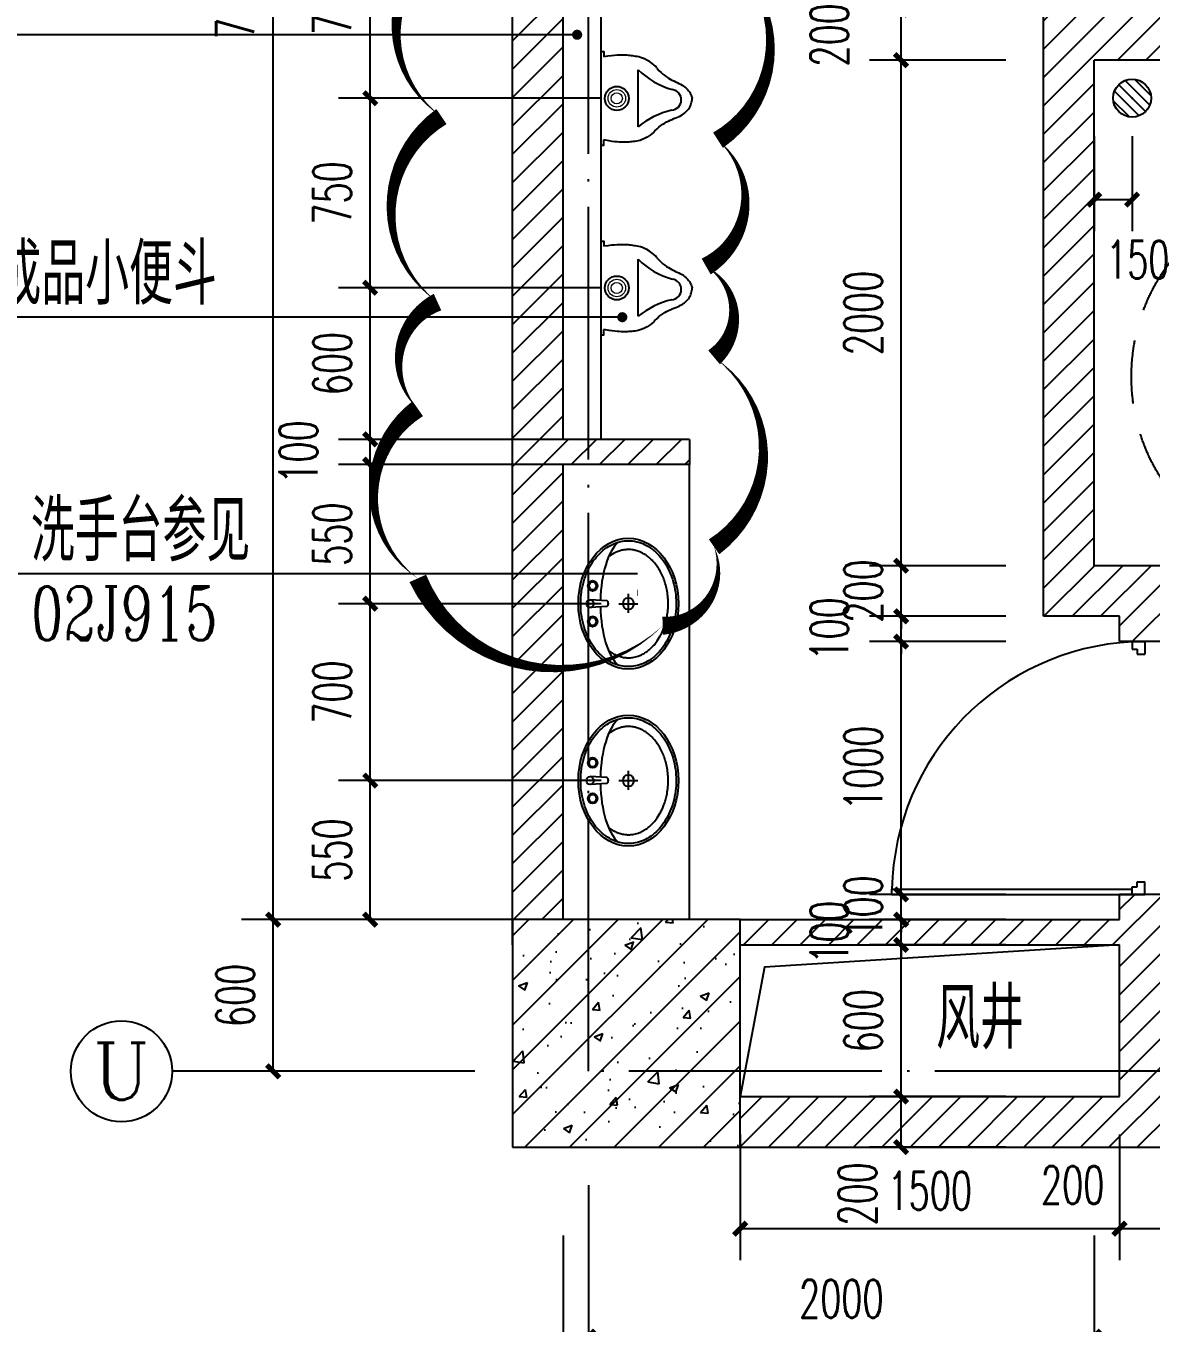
# Model space of a CAD drawing. Extents: x 307762 to 522490, y -326758 to -245675.
# Drawn here: x 382622 to 387072, y -320202 to -315070 of the extents above; entities that cross this region are included whole.
import ezdxf
from ezdxf.enums import TextEntityAlignment as Align

# ---------------------------------------------------------------- set-up
doc = ezdxf.new("R2010")
doc.units = 0
doc.header["$LTSCALE"] = 1000
doc.header["$MEASUREMENT"] = 0
doc.linetypes.add('DOTE', pattern=[2.42, 2, -0.2, 0.02, -0.2])
doc.linetypes.add('HIDDEN', pattern=[0.375, 0.25, -0.125])
doc.layers.get('0').update_dxf_attribs({"linetype": 'CONTINUOUS'})
doc.layers.get('Defpoints').update_dxf_attribs({"color": 6, "linetype": 'CONTINUOUS'})
for name, color, linetype in [('A-Lvtry', 214, 'CONTINUOUS'), ('A-卫生间', 173, 'CONTINUOUS'), ('A-墙线', 2, 'CONTINUOUS'), ('A-洁具', 204, 'CONTINUOUS'), ('A-门', 167, 'CONTINUOUS'), ('AXIS', 3, 'CONTINUOUS'), ('AXIS_TEXT', 7, 'CONTINUOUS'), ('COLUMN', 2, 'CONTINUOUS'), ('DIM_IDEN', 3, 'CONTINUOUS'), ('DIM_LEAD', 3, 'CONTINUOUS'), ('DOTE', 1, 'DOTE'), ('EQUIP-SANITARY', 40, 'CONTINUOUS'), ('PUB_DIM', 3, 'CONTINUOUS'), ('PUB_HATCH', 250, 'CONTINUOUS'), ('PUB_TEXT', 7, 'CONTINUOUS'), ('洞口线', 207, 'CONTINUOUS')]:
    doc.layers.add(name, color=color, linetype=linetype)
doc.styles.add('_TCH_AXIS', font='COMPLEX', dxfattribs={"bigfont": 'GBCBIG'})
doc.styles.add('_TCH_DIM', font='SIMPLEX', dxfattribs={"bigfont": 'GBCBIG'})
doc.styles.add('_TCH_LABEL', font='COMPLEX', dxfattribs={"bigfont": 'GBCBIG'})
doc.styles.add('COMPLEX', font='COMPLEX')
doc.styles.add('DIM_FONT', font='SIMPLEX.shx', dxfattribs={"width": 0.65})
doc.dimstyles.new('DIMN50', dxfattribs={"dimscale": 0.5, "dimtxt": 300, "dimasz": 100, "dimexe": 250, "dimexo": 300, "dimgap": 150, "dimtad": 1, "dimdec": 0, "dimzin": 0, "dimdsep": 46, "dimtxsty": 'DIM_FONT', "dimblk": 'ARCHTICK', "dimcen": 0.09, "dimclrt": 7, "dimazin": 2, "dimtfac": 1, "dimtdec": 0, "dimtix": 1, "dimtmove": 2, "dimatfit": 3, "dimfxl": 0, "dimtolj": 1, "dimtzin": 0, "dimarcsym": 0})

# ---------------------------------------------------------------- blocks, each defined once
blk = doc.blocks.new('m1000')
at = {"layer": 'A-墙线'}
for p, q in [((0, 0), (0, 200)), ((1000, 0), (1000, 200))]:
    blk.add_line(p, q, dxfattribs=at)
at = {"layer": 'A-门'}
for p, q in [((0, 1100), (0, 100)), ((0, 1100), (20, 1100)), ((20, 1100), (20, 150)), ((0, 150), (30, 150)), ((30, 150), (30, 130)), ((30, 130), (50, 130)), ((50, 130), (50, 100)), ((950, 130), (950, 100)), ((970, 130), (950, 130)), ((970, 150), (970, 130)), ((1000, 150), (970, 150)), ((1000, 150), (1000, 100)), ((0, 100), (50, 100)), ((1000, 100), (950, 100))]:
    blk.add_line(p, q, dxfattribs=at)
blk.add_arc((0, 100), 1000, 2.866, 88.854, dxfattribs=at)
blk = doc.blocks.new('手盆')
at = {"layer": 'A-卫生间'}
for p, q in [((113.4, 11.8), (46, 15.8)), ((160.3, 0), (235.3, 0)), ((197.8, -36.7), (197.8, 38.4)), ((113.4, -10.8), (46, -15.8))]:
    blk.add_line(p, q, dxfattribs=at)
for centre, major_axis, ratio, start_param, end_param in [((197.8, 0), (0, 259), 0.763797, 3.141593, 9.424778), ((194, 0), (0, 259), 0.413212, 0.351725, 1.519021), ((106.1, 0.5), (0, 13.9), 0.9, 3.760941, 5.663837), ((194, 0), (0, 259), 0.413212, 1.620217, 2.789865)]:
    blk.add_ellipse(centre, major_axis=major_axis, ratio=ratio, start_param=start_param, end_param=end_param, dxfattribs=at)
for centre, major_axis in [((56.4, 70.6), (0, 20.6)), ((56.4, 70.6), (0, 15.6)), ((46, 0), (0, 15.8)), ((197.8, 0), (0, 23.4)), ((56.4, -70.6), (0, 20.6)), ((56.4, -70.6), (0, 15.6))]:
    blk.add_ellipse(centre, major_axis=major_axis, ratio=0.9, dxfattribs=at)
for points, knots in [([(197.8, -249), (204.4, -249), (211, -248.5), (228.3, -246.1), (239, -243.4), (259.8, -235.6), (270, -230.5), (289.6, -218.1), (299, -210.7), (316.7, -194), (325, -184.6), (340.3, -164), (347.3, -152.8), (359.7, -129), (365.1, -116.4), (374.2, -90.1), (377.9, -76.4), (383.4, -48.4), (385.2, -34.1), (386.9, -5.2), (386.8, 9.3), (384.7, 38.2), (382.7, 52.5), (376.9, 80.3), (373, 93.9), (363.6, 120.1), (358, 132.6), (345.3, 156.1), (338.2, 167.1), (322.7, 187.3), (314.2, 196.5), (296.3, 212.9), (286.8, 220), (267.1, 232.1), (256.9, 236.9), (235.9, 244.3), (225.2, 246.8), (203.6, 249.3), (192.8, 249.3), (171.2, 246.9), (160.5, 244.5), (139.5, 237.3), (129.3, 232.4), (109.5, 220.5), (100, 213.4), (82.1, 197.2), (73.6, 188), (58, 167.9), (50.8, 156.9), (38.1, 133.4), (32.4, 121), (22.9, 94.9), (19, 81.3), (13.1, 53.5), (11, 39.2), (8.8, 10.4), (8.7, -4.1), (10.3, -33), (12.1, -47.3), (17.5, -75.4), (21.2, -89.1), (30.2, -115.5), (35.6, -128.1), (47.9, -152), (54.8, -163.2), (70.1, -183.9), (78.4, -193.3), (96, -210.2), (105.4, -217.6), (124.9, -230.1), (135.1, -235.3), (155.9, -243.2), (166.6, -246), (184.1, -248.5), (191, -249), (197.8, -249)], [0, 0, 0, 0, 0.105369, 0.105369, 0.278747, 0.278747, 0.452125, 0.452125, 0.625504, 0.625504, 0.798882, 0.798882, 0.97226, 0.97226, 1.145639, 1.145639, 1.319017, 1.319017, 1.492395, 1.492395, 1.665774, 1.665774, 1.839152, 1.839152, 2.01253, 2.01253, 2.185909, 2.185909, 2.359287, 2.359287, 2.532665, 2.532665, 2.706044, 2.706044, 2.879422, 2.879422, 3.0528, 3.0528, 3.226179, 3.226179, 3.399557, 3.399557, 3.572935, 3.572935, 3.746313, 3.746313, 3.919692, 3.919692, 4.09307, 4.09307, 4.266448, 4.266448, 4.439827, 4.439827, 4.613205, 4.613205, 4.786583, 4.786583, 4.959962, 4.959962, 5.13334, 5.13334, 5.306718, 5.306718, 5.480097, 5.480097, 5.653475, 5.653475, 5.826853, 5.826853, 6.000232, 6.000232, 6.17361, 6.17361, 6.283185, 6.283185, 6.283185, 6.283185]), ([(119.2, -185.1), (121, -186.6), (122.8, -187.9), (129.9, -193), (135.3, -196.4), (146.3, -202.3), (151.9, -204.8), (163.2, -208.9), (168.9, -210.5), (180.3, -212.8), (185.8, -213.5), (193.6, -213.9), (195.7, -214), (197.8, -214), (203.7, -214), (209.5, -213.6), (222.3, -211.6), (229.3, -209.9), (240.8, -205.9), (245.3, -204), (254.2, -199.8), (258.6, -197.3), (268.8, -191), (274.5, -186.9), (285.6, -177.6), (290.9, -172.5), (300.1, -162.5), (304.1, -157.7), (313.6, -145), (318.9, -136.7), (326.6, -122.8), (329.2, -117.5), (334.1, -106.7), (336.4, -101.1), (340.8, -89.4), (342.8, -83.2), (346.4, -70.6), (347.9, -64.2), (351.1, -49), (352.5, -40.1), (354.4, -22.2), (355, -13.2), (355.2, 4.9), (355, 14), (353.5, 32), (352.4, 40.9), (349.4, 57.8), (347.6, 65.8), (343.4, 81.5), (340.9, 89.1), (335.4, 103.9), (332.3, 111.1), (325.5, 125), (321.8, 131.6), (313.9, 144.3), (309.7, 150.3), (300.9, 161.6), (296.2, 166.9), (286.5, 176.7), (281.4, 181.2), (271.8, 188.8), (267.3, 191.9), (256.4, 198.7), (249.8, 202.1), (238.1, 206.9), (233, 208.7), (222.6, 211.4), (217.4, 212.4), (205.2, 214), (198.1, 214.2), (186, 213.5), (180.9, 212.9), (170.9, 210.9), (165.9, 209.6), (151, 204.7), (141.3, 200.1), (127.5, 191.4), (123.3, 188.4), (119.2, 185.1)], [5.740897, 5.740897, 5.740897, 5.740897, 5.780874, 5.780874, 5.896829, 5.896829, 6.012784, 6.012784, 6.128739, 6.128739, 6.240697, 6.240697, 6.283185, 6.283185, 6.283185, 6.399826, 6.399826, 6.5409, 6.5409, 6.634, 6.634, 6.7271, 6.7271, 6.852188, 6.852188, 6.977276, 6.977276, 7.077377, 7.077377, 7.229977, 7.229977, 7.317389, 7.317389, 7.404801, 7.404801, 7.497094, 7.497094, 7.589386, 7.589386, 7.712334, 7.712334, 7.835281, 7.835281, 7.958228, 7.958228, 8.081175, 8.081175, 8.194983, 8.194983, 8.30879, 8.30879, 8.422598, 8.422598, 8.537599, 8.537599, 8.6526, 8.6526, 8.767602, 8.767602, 8.884432, 8.884432, 8.982435, 8.982435, 9.119467, 9.119467, 9.224191, 9.224191, 9.328914, 9.328914, 9.470087, 9.470087, 9.571187, 9.571187, 9.672288, 9.672288, 9.874489, 9.874489, 9.967059, 9.967059, 9.967059, 9.967059])]:
    blk.add_open_spline(points, degree=3, knots=knots, dxfattribs=at)
blk.add_point((46, 0), dxfattribs=at)
blk = doc.blocks.new('$plan$00000380')
for p, q in [((-112.2, -146.3), (113.5, -146.3)), ((-135.3, -207.1), (-130, -211.3)), ((119.8, -220.5), (127.5, -214.6))]:
    blk.add_line(p, q)
for points in [[(-185, 0), (-185, -10), (-164.4, -10)], [(-185, 0), (185, 0), (185, -10), (165, -10)], [(-135.3, -207.1), (-146.1, -193.9), (-153.4, -182.2), (-159, -171.7), (-163.1, -162.3), (-166.1, -153.9), (-168.1, -146.2), (-169.4, -139.3), (-170.4, -132.8), (-171.2, -126.7), (-171.8, -120.8), (-172.4, -115.1), (-172.8, -109.5), (-173.1, -103.9), (-173.3, -98.1), (-173.3, -92.1), (-173.3, -85.9), (-173.2, -79.2), (-172.9, -71.9), (-172.3, -63.7), (-171.4, -54.4), (-170.1, -43.7), (-168.2, -31.4), (-165.8, -17.2), (-164.4, -10)], [(127.5, -214.6), (137.5, -201.9), (145.5, -190.6), (151.6, -180.4), (156.3, -171.3), (159.7, -163), (162.1, -155.5), (163.9, -148.7), (165.2, -142.3), (166.3, -136.2), (167.3, -130.4), (168.2, -124.7), (168.9, -119.1), (169.5, -113.5), (170, -107.8), (170.4, -101.8), (170.8, -95.6), (171, -88.9), (171.1, -81.6), (171, -73.4), (170.6, -64), (169.9, -53.3), (168.7, -40.9), (167.1, -26.6), (164.9, -10.1)], [(-130, -211.3), (-128.2, -212.9), (-120.3, -220.9), (-113.4, -228.7), (-107.4, -236.3), (-102.1, -243.8), (-97.5, -251.3), (-93.4, -258.7), (-89.7, -266.2), (-86.2, -273.6), (-83.1, -280.9), (-80.1, -288.1), (-77.2, -295.1), (-74.4, -301.8), (-71.5, -308.2), (-68.5, -314.2), (-65.3, -319.8), (-62, -324.9), (-58.5, -329.6), (-54.8, -334), (-51, -338), (-47, -341.6), (-42.9, -344.9), (-38.6, -347.9), (-34.2, -350.5), (-29.7, -352.9), (-25.1, -354.9), (-20.3, -356.6), (-15.4, -358), (-10.4, -359), (-5.3, -359.6), (-0.1, -359.8), (0.3, -359.8)], [(119.8, -220.5), (117.9, -222), (109.6, -229.5), (102.3, -236.9), (95.8, -244.2), (90.2, -251.4), (85.1, -258.6), (80.6, -265.8), (76.4, -273), (72.6, -280.2), (69, -287.4), (65.7, -294.4), (62.4, -301.2), (59.2, -307.7), (55.9, -314), (52.6, -319.8), (49.1, -325.2), (45.5, -330.1), (41.7, -334.7), (37.8, -338.8), (33.8, -342.6), (29.6, -346), (25.3, -349), (20.9, -351.7), (16.3, -354.2), (11.7, -356.3), (6.9, -358), (2.1, -359.4), (0.3, -359.8)]]:
    blk.add_lwpolyline(points)
blk.add_circle((0, -61.9), 47.3)
at = {"lineweight": 13}
for radius in [34.6, 22.1]:
    blk.add_circle((0, -61.9), radius, dxfattribs=at)
for centre, radius, start, end in [((-382.4, -362.7), 346.2, 14.0616, 38.7001), ((335.1, -365.6), 311.8, 135.2868, 164.3913), ((-5.7, -276), 40.9, 183.6565, 351.9398)]:
    blk.add_arc(centre, radius, start, end)
blk = doc.blocks.new('_ArchTick')
at = {"color": 0, "linetype": 'ByBlock', "const_width": 0.4}
blk.add_lwpolyline([(-0.5, -0.5), (0.5, 0.5)], dxfattribs=at)
blk = doc.blocks.new('*D35')
at = {"layer": 'Defpoints', "color": 0}
for p in [(383984, -314606.2), (385047.5, -314606.2), (385047.5, -315356.2)]:
    blk.add_point(p, dxfattribs=at)
at = {"layer": 'PUB_DIM', "color": 0, "lineweight": -2}
for p, q in [((384897.5, -314606.2), (383859, -314606.2)), ((383984, -315356.2), (383984, -314606.2)), ((384897.5, -315356.2), (383859, -315356.2))]:
    blk.add_line(p, q, dxfattribs=at)
at = {"layer": 'PUB_DIM', "color": 0, "lineweight": -2, "xscale": 50, "yscale": 50, "zscale": 50}
for p, rotation in [((383984, -314606.2), 90), ((383984, -315356.2), 270)]:
    blk.add_blockref('_ArchTick', p, dxfattribs=dict(at, rotation=rotation))
at = {"layer": 'PUB_DIM', "color": 7, "insert": (383834, -314981.2), "char_height": 150, "attachment_point": 5, "rotation": 90, "style": 'DIM_FONT'}
blk.add_mtext('\\A1;750', dxfattribs=at)
blk = doc.blocks.new('*D36')
at = {"layer": 'Defpoints', "color": 0}
for p in [(383984, -315356.2), (385047.5, -315356.2), (385047.5, -316106.2)]:
    blk.add_point(p, dxfattribs=at)
at = {"layer": 'PUB_DIM', "color": 0, "lineweight": -2}
for p, q in [((384897.5, -315356.2), (383859, -315356.2)), ((383984, -316106.2), (383984, -315356.2)), ((384897.5, -316106.2), (383859, -316106.2))]:
    blk.add_line(p, q, dxfattribs=at)
at = {"layer": 'PUB_DIM', "color": 0, "lineweight": -2, "xscale": 50, "yscale": 50, "zscale": 50}
for p, rotation in [((383984, -315356.2), 90), ((383984, -316106.2), 270)]:
    blk.add_blockref('_ArchTick', p, dxfattribs=dict(at, rotation=rotation))
at = {"layer": 'PUB_DIM', "color": 7, "insert": (383834, -315731.2), "char_height": 150, "attachment_point": 5, "rotation": 90, "style": 'DIM_FONT'}
blk.add_mtext('\\A1;750', dxfattribs=at)
blk = doc.blocks.new('*D37')
at = {"layer": 'Defpoints', "color": 0}
for p in [(383984, -316106.2), (385047.5, -316106.2), (385047.5, -316705.9)]:
    blk.add_point(p, dxfattribs=at)
at = {"layer": 'PUB_DIM', "color": 0, "lineweight": -2}
for p, q in [((384897.5, -316106.2), (383859, -316106.2)), ((383984, -316705.9), (383984, -316106.2)), ((384897.5, -316705.9), (383859, -316705.9))]:
    blk.add_line(p, q, dxfattribs=at)
at = {"layer": 'PUB_DIM', "color": 0, "lineweight": -2, "xscale": 50, "yscale": 50, "zscale": 50}
for p, rotation in [((383984, -316106.2), 90), ((383984, -316705.9), 270)]:
    blk.add_blockref('_ArchTick', p, dxfattribs=dict(at, rotation=rotation))
at = {"layer": 'PUB_DIM', "color": 7, "insert": (383834, -316406), "char_height": 150, "attachment_point": 5, "rotation": 90, "style": 'DIM_FONT'}
blk.add_mtext('\\A1;600', dxfattribs=at)
blk = doc.blocks.new('*D38')
at = {"layer": 'Defpoints', "color": 0}
for p in [(383984, -316705.9), (385047.5, -316705.9), (385047.5, -316805.9)]:
    blk.add_point(p, dxfattribs=at)
at = {"layer": 'PUB_DIM', "color": 0, "lineweight": -2}
for p, q in [((383984, -316705.9), (383984, -316655.9)), ((384897.5, -316705.9), (383859, -316705.9)), ((383984, -316805.9), (383984, -316705.9)), ((384897.5, -316805.9), (383859, -316805.9)), ((383984, -316805.9), (383984, -316855.9))]:
    blk.add_line(p, q, dxfattribs=at)
at = {"layer": 'PUB_DIM', "color": 0, "lineweight": -2, "xscale": 50, "yscale": 50, "zscale": 50}
for p, rotation in [((383984, -316705.9), 270), ((383984, -316805.9), 90)]:
    blk.add_blockref('_ArchTick', p, dxfattribs=dict(at, rotation=rotation))
at = {"layer": 'PUB_DIM', "color": 7, "insert": (383700.2, -316755.9), "char_height": 150, "attachment_point": 5, "rotation": 90, "style": 'DIM_FONT'}
blk.add_mtext('\\A1;100', dxfattribs=at)
blk = doc.blocks.new('*D39')
at = {"layer": 'Defpoints', "color": 0}
for p in [(383984, -316805.9), (385047.5, -316805.9), (385047.5, -317355.9)]:
    blk.add_point(p, dxfattribs=at)
at = {"layer": 'PUB_DIM', "color": 0, "lineweight": -2}
for p, q in [((384897.5, -316805.9), (383859, -316805.9)), ((383984, -317355.9), (383984, -316805.9)), ((384897.5, -317355.9), (383859, -317355.9))]:
    blk.add_line(p, q, dxfattribs=at)
at = {"layer": 'PUB_DIM', "color": 0, "lineweight": -2, "xscale": 50, "yscale": 50, "zscale": 50}
for p, rotation in [((383984, -316805.9), 90), ((383984, -317355.9), 270)]:
    blk.add_blockref('_ArchTick', p, dxfattribs=dict(at, rotation=rotation))
at = {"layer": 'PUB_DIM', "color": 7, "insert": (383834, -317080.9), "char_height": 150, "attachment_point": 5, "rotation": 90, "style": 'DIM_FONT'}
blk.add_mtext('\\A1;550', dxfattribs=at)
blk = doc.blocks.new('*D40')
at = {"layer": 'Defpoints', "color": 0}
for p in [(383984, -317355.9), (385047.5, -317355.9), (385047.5, -318055.9)]:
    blk.add_point(p, dxfattribs=at)
at = {"layer": 'PUB_DIM', "color": 0, "lineweight": -2}
for p, q in [((384897.5, -317355.9), (383859, -317355.9)), ((383984, -318055.9), (383984, -317355.9)), ((384897.5, -318055.9), (383859, -318055.9))]:
    blk.add_line(p, q, dxfattribs=at)
at = {"layer": 'PUB_DIM', "color": 0, "lineweight": -2, "xscale": 50, "yscale": 50, "zscale": 50}
for p, rotation in [((383984, -317355.9), 90), ((383984, -318055.9), 270)]:
    blk.add_blockref('_ArchTick', p, dxfattribs=dict(at, rotation=rotation))
at = {"layer": 'PUB_DIM', "color": 7, "insert": (383834, -317705.9), "char_height": 150, "attachment_point": 5, "rotation": 90, "style": 'DIM_FONT'}
blk.add_mtext('\\A1;700', dxfattribs=at)
blk = doc.blocks.new('*D41')
at = {"layer": 'Defpoints', "color": 0}
for p in [(383984, -318055.9), (385047.5, -318055.9), (385047.5, -318605.9)]:
    blk.add_point(p, dxfattribs=at)
at = {"layer": 'PUB_DIM', "color": 0, "lineweight": -2}
for p, q in [((384897.5, -318055.9), (383859, -318055.9)), ((383984, -318605.9), (383984, -318055.9)), ((384897.5, -318605.9), (383859, -318605.9))]:
    blk.add_line(p, q, dxfattribs=at)
at = {"layer": 'PUB_DIM', "color": 0, "lineweight": -2, "xscale": 50, "yscale": 50, "zscale": 50}
for p, rotation in [((383984, -318055.9), 90), ((383984, -318605.9), 270)]:
    blk.add_blockref('_ArchTick', p, dxfattribs=dict(at, rotation=rotation))
at = {"layer": 'PUB_DIM', "color": 7, "insert": (383834, -318330.9), "char_height": 150, "attachment_point": 5, "rotation": 90, "style": 'DIM_FONT'}
blk.add_mtext('\\A1;550', dxfattribs=at)
blk = doc.blocks.new('*D57')
at = {"layer": 'Defpoints', "color": 0}
for p in [(386947.5, -319305.9), (387147.5, -319305.9), (387147.5, -319828.4)]:
    blk.add_point(p, dxfattribs=at)
at = {"layer": 'PUB_DIM', "color": 0, "lineweight": -2}
for p, q in [((386947.5, -319455.9), (386947.5, -319953.4)), ((387147.5, -319455.9), (387147.5, -319953.4)), ((386947.5, -319828.4), (387147.5, -319828.4))]:
    blk.add_line(p, q, dxfattribs=at)
at = {"layer": 'PUB_DIM', "color": 0, "lineweight": -2, "xscale": 50, "yscale": 50, "zscale": 50, "rotation": 180}
blk.add_blockref('_ArchTick', (386947.5, -319828.4), dxfattribs=at)
at = {"layer": 'PUB_DIM', "color": 0, "lineweight": -2, "xscale": 50, "yscale": 50, "zscale": 50}
blk.add_blockref('_ArchTick', (387147.5, -319828.4), dxfattribs=at)
at = {"layer": 'PUB_DIM', "color": 7, "insert": (386762.5, -319655.9), "char_height": 150, "attachment_point": 5, "style": 'DIM_FONT'}
blk.add_mtext('\\A1;200', dxfattribs=at)
blk = doc.blocks.new('*D61')
at = {"layer": 'Defpoints', "color": 0}
for p in [(385447.5, -319305.9), (386947.5, -319305.9), (386947.5, -319828.4)]:
    blk.add_point(p, dxfattribs=at)
at = {"layer": 'PUB_DIM', "color": 0, "lineweight": -2}
for p, q in [((385447.5, -319455.9), (385447.5, -319953.4)), ((386947.5, -319455.9), (386947.5, -319953.4)), ((385447.5, -319828.4), (386947.5, -319828.4))]:
    blk.add_line(p, q, dxfattribs=at)
at = {"layer": 'PUB_DIM', "color": 0, "lineweight": -2, "xscale": 50, "yscale": 50, "zscale": 50, "rotation": 180}
blk.add_blockref('_ArchTick', (385447.5, -319828.4), dxfattribs=at)
at = {"layer": 'PUB_DIM', "color": 0, "lineweight": -2, "xscale": 50, "yscale": 50, "zscale": 50}
blk.add_blockref('_ArchTick', (386947.5, -319828.4), dxfattribs=at)
at = {"layer": 'PUB_DIM', "color": 7, "insert": (386197.5, -319678.4), "char_height": 150, "attachment_point": 5, "style": 'DIM_FONT'}
blk.add_mtext('\\A1;1500', dxfattribs=at)
blk = doc.blocks.new('*D62')
at = {"layer": 'Defpoints', "color": 0}
for p in [(386847.5, -315355.9), (386997.5, -315355.9), (386997.5, -315757.4)]:
    blk.add_point(p, dxfattribs=at)
at = {"layer": 'PUB_DIM', "color": 0, "lineweight": -2}
for p, q in [((386847.5, -315505.9), (386847.5, -315882.4)), ((386997.5, -315505.9), (386997.5, -315882.4)), ((386847.5, -315757.4), (386997.5, -315757.4))]:
    blk.add_line(p, q, dxfattribs=at)
at = {"layer": 'PUB_DIM', "color": 0, "lineweight": -2, "xscale": 50, "yscale": 50, "zscale": 50, "rotation": 180}
blk.add_blockref('_ArchTick', (386847.5, -315757.4), dxfattribs=at)
at = {"layer": 'PUB_DIM', "color": 0, "lineweight": -2, "xscale": 50, "yscale": 50, "zscale": 50}
blk.add_blockref('_ArchTick', (386997.5, -315757.4), dxfattribs=at)
at = {"layer": 'PUB_DIM', "color": 7, "insert": (387019.9, -315995.1), "char_height": 150, "attachment_point": 5, "style": 'DIM_FONT'}
blk.add_mtext('\\A1;150', dxfattribs=at)
blk = doc.blocks.new('*D157')
at = {"layer": 'Defpoints', "color": 0}
for p in [(386083.8, -319305.9), (386647.5, -319305.9), (386647.5, -319505.9)]:
    blk.add_point(p, dxfattribs=at)
at = {"layer": 'PUB_DIM', "color": 0, "lineweight": -2}
for p, q in [((386497.5, -319305.9), (385958.8, -319305.9)), ((386083.8, -319505.9), (386083.8, -319305.9)), ((386497.5, -319505.9), (385958.8, -319505.9))]:
    blk.add_line(p, q, dxfattribs=at)
at = {"layer": 'PUB_DIM', "color": 0, "lineweight": -2, "xscale": 50, "yscale": 50, "zscale": 50}
for p, rotation in [((386083.8, -319305.9), 90), ((386083.8, -319505.9), 270)]:
    blk.add_blockref('_ArchTick', p, dxfattribs=dict(at, rotation=rotation))
at = {"layer": 'PUB_DIM', "color": 7, "insert": (385911.3, -319690.9), "char_height": 150, "attachment_point": 5, "rotation": 90, "style": 'DIM_FONT'}
blk.add_mtext('\\A1;200', dxfattribs=at)
blk = doc.blocks.new('*D158')
at = {"layer": 'Defpoints', "color": 0}
for p in [(386083.8, -318705.9), (386647.5, -318705.9), (386647.5, -319305.9)]:
    blk.add_point(p, dxfattribs=at)
at = {"layer": 'PUB_DIM', "color": 0, "lineweight": -2}
for p, q in [((386497.5, -318705.9), (385958.8, -318705.9)), ((386083.8, -319305.9), (386083.8, -318705.9)), ((386497.5, -319305.9), (385958.8, -319305.9))]:
    blk.add_line(p, q, dxfattribs=at)
at = {"layer": 'PUB_DIM', "color": 0, "lineweight": -2, "xscale": 50, "yscale": 50, "zscale": 50}
for p, rotation in [((386083.8, -318705.9), 90), ((386083.8, -319305.9), 270)]:
    blk.add_blockref('_ArchTick', p, dxfattribs=dict(at, rotation=rotation))
at = {"layer": 'PUB_DIM', "color": 7, "insert": (385933.8, -319005.9), "char_height": 150, "attachment_point": 5, "rotation": 90, "style": 'DIM_FONT'}
blk.add_mtext('\\A1;600', dxfattribs=at)
blk = doc.blocks.new('*D159')
at = {"layer": 'Defpoints', "color": 0}
for p in [(386083.8, -318605.9), (386647.5, -318605.9), (386647.5, -318705.9)]:
    blk.add_point(p, dxfattribs=at)
at = {"layer": 'PUB_DIM', "color": 0, "lineweight": -2}
for p, q in [((386083.8, -318605.9), (386083.8, -318555.9)), ((386497.5, -318605.9), (385958.8, -318605.9)), ((386083.8, -318705.9), (386083.8, -318605.9)), ((386497.5, -318705.9), (385958.8, -318705.9)), ((386083.8, -318705.9), (386083.8, -318755.9))]:
    blk.add_line(p, q, dxfattribs=at)
at = {"layer": 'PUB_DIM', "color": 0, "lineweight": -2, "xscale": 50, "yscale": 50, "zscale": 50}
for p, rotation in [((386083.8, -318605.9), 270), ((386083.8, -318705.9), 90)]:
    blk.add_blockref('_ArchTick', p, dxfattribs=dict(at, rotation=rotation))
at = {"layer": 'PUB_DIM', "color": 7, "insert": (385800.1, -318655.9), "char_height": 150, "attachment_point": 5, "rotation": 90, "style": 'DIM_FONT'}
blk.add_mtext('\\A1;100', dxfattribs=at)
blk = doc.blocks.new('*D160')
at = {"layer": 'Defpoints', "color": 0}
for p in [(386083.8, -318505.9), (386647.5, -318505.9), (386647.5, -318605.9)]:
    blk.add_point(p, dxfattribs=at)
at = {"layer": 'PUB_DIM', "color": 0, "lineweight": -2}
for p, q in [((386083.8, -318505.9), (386083.8, -318455.9)), ((386497.5, -318505.9), (385958.8, -318505.9)), ((386083.8, -318605.9), (386083.8, -318505.9)), ((386497.5, -318605.9), (385958.8, -318605.9)), ((386083.8, -318605.9), (386083.8, -318655.9))]:
    blk.add_line(p, q, dxfattribs=at)
at = {"layer": 'PUB_DIM', "color": 0, "lineweight": -2, "xscale": 50, "yscale": 50, "zscale": 50}
for p, rotation in [((386083.8, -318505.9), 270), ((386083.8, -318605.9), 90)]:
    blk.add_blockref('_ArchTick', p, dxfattribs=dict(at, rotation=rotation))
at = {"layer": 'PUB_DIM', "color": 7, "insert": (385933.8, -318555.9), "char_height": 150, "attachment_point": 5, "rotation": 90, "style": 'DIM_FONT'}
blk.add_mtext('\\A1;100', dxfattribs=at)
blk = doc.blocks.new('*D161')
at = {"layer": 'Defpoints', "color": 0}
for p in [(386083.8, -317505.9), (386647.5, -317505.9), (386647.5, -318505.9)]:
    blk.add_point(p, dxfattribs=at)
at = {"layer": 'PUB_DIM', "color": 0, "lineweight": -2}
for p, q in [((386497.5, -317505.9), (385958.8, -317505.9)), ((386083.8, -318505.9), (386083.8, -317505.9)), ((386497.5, -318505.9), (385958.8, -318505.9))]:
    blk.add_line(p, q, dxfattribs=at)
at = {"layer": 'PUB_DIM', "color": 0, "lineweight": -2, "xscale": 50, "yscale": 50, "zscale": 50}
for p, rotation in [((386083.8, -317505.9), 90), ((386083.8, -318505.9), 270)]:
    blk.add_blockref('_ArchTick', p, dxfattribs=dict(at, rotation=rotation))
at = {"layer": 'PUB_DIM', "color": 7, "insert": (385933.8, -318005.9), "char_height": 150, "attachment_point": 5, "rotation": 90, "style": 'DIM_FONT'}
blk.add_mtext('\\A1;1000', dxfattribs=at)
blk = doc.blocks.new('*D162')
at = {"layer": 'Defpoints', "color": 0}
for p in [(386083.8, -317405.9), (386647.5, -317405.9), (386647.5, -317505.9)]:
    blk.add_point(p, dxfattribs=at)
at = {"layer": 'PUB_DIM', "color": 0, "lineweight": -2}
for p, q in [((386083.8, -317405.9), (386083.8, -317355.9)), ((386497.5, -317405.9), (385958.8, -317405.9)), ((386083.8, -317505.9), (386083.8, -317405.9)), ((386497.5, -317505.9), (385958.8, -317505.9)), ((386083.8, -317505.9), (386083.8, -317555.9))]:
    blk.add_line(p, q, dxfattribs=at)
at = {"layer": 'PUB_DIM', "color": 0, "lineweight": -2, "xscale": 50, "yscale": 50, "zscale": 50}
for p, rotation in [((386083.8, -317405.9), 270), ((386083.8, -317505.9), 90)]:
    blk.add_blockref('_ArchTick', p, dxfattribs=dict(at, rotation=rotation))
at = {"layer": 'PUB_DIM', "color": 7, "insert": (385800.1, -317455.9), "char_height": 150, "attachment_point": 5, "rotation": 90, "style": 'DIM_FONT'}
blk.add_mtext('\\A1;100', dxfattribs=at)
blk = doc.blocks.new('*D163')
at = {"layer": 'Defpoints', "color": 0}
for p in [(386083.8, -317205.9), (386647.5, -317205.9), (386647.5, -317405.9)]:
    blk.add_point(p, dxfattribs=at)
at = {"layer": 'PUB_DIM', "color": 0, "lineweight": -2}
for p, q in [((386083.8, -317205.9), (386083.8, -317155.9)), ((386497.5, -317205.9), (385958.8, -317205.9)), ((386083.8, -317405.9), (386083.8, -317205.9)), ((386497.5, -317405.9), (385958.8, -317405.9)), ((386083.8, -317405.9), (386083.8, -317455.9))]:
    blk.add_line(p, q, dxfattribs=at)
at = {"layer": 'PUB_DIM', "color": 0, "lineweight": -2, "xscale": 50, "yscale": 50, "zscale": 50}
for p, rotation in [((386083.8, -317205.9), 270), ((386083.8, -317405.9), 90)]:
    blk.add_blockref('_ArchTick', p, dxfattribs=dict(at, rotation=rotation))
at = {"layer": 'PUB_DIM', "color": 7, "insert": (385933.8, -317305.9), "char_height": 150, "attachment_point": 5, "rotation": 90, "style": 'DIM_FONT'}
blk.add_mtext('\\A1;200', dxfattribs=at)
blk = doc.blocks.new('*D164')
at = {"layer": 'Defpoints', "color": 0}
for p in [(386083.8, -315205.9), (386647.5, -315205.9), (386647.5, -317205.9)]:
    blk.add_point(p, dxfattribs=at)
at = {"layer": 'PUB_DIM', "color": 0, "lineweight": -2}
for p, q in [((386497.5, -315205.9), (385958.8, -315205.9)), ((386083.8, -317205.9), (386083.8, -315205.9)), ((386497.5, -317205.9), (385958.8, -317205.9))]:
    blk.add_line(p, q, dxfattribs=at)
at = {"layer": 'PUB_DIM', "color": 0, "lineweight": -2, "xscale": 50, "yscale": 50, "zscale": 50}
for p, rotation in [((386083.8, -315205.9), 90), ((386083.8, -317205.9), 270)]:
    blk.add_blockref('_ArchTick', p, dxfattribs=dict(at, rotation=rotation))
at = {"layer": 'PUB_DIM', "color": 7, "insert": (385933.8, -316205.9), "char_height": 150, "attachment_point": 5, "rotation": 90, "style": 'DIM_FONT'}
blk.add_mtext('\\A1;2000', dxfattribs=at)
blk = doc.blocks.new('*D165')
at = {"layer": 'Defpoints', "color": 0}
for p in [(386083.8, -315005.9), (386647.5, -315005.9), (386647.5, -315205.9)]:
    blk.add_point(p, dxfattribs=at)
at = {"layer": 'PUB_DIM', "color": 0, "lineweight": -2}
for p, q in [((386497.5, -315005.9), (385958.8, -315005.9)), ((386083.8, -315205.9), (386083.8, -315005.9)), ((386497.5, -315205.9), (385958.8, -315205.9))]:
    blk.add_line(p, q, dxfattribs=at)
at = {"layer": 'PUB_DIM', "color": 0, "lineweight": -2, "xscale": 50, "yscale": 50, "zscale": 50}
for p, rotation in [((386083.8, -315005.9), 90), ((386083.8, -315205.9), 270)]:
    blk.add_blockref('_ArchTick', p, dxfattribs=dict(at, rotation=rotation))
at = {"layer": 'PUB_DIM', "color": 7, "insert": (385800.1, -315105.9), "char_height": 150, "attachment_point": 5, "rotation": 90, "style": 'DIM_FONT'}
blk.add_mtext('\\A1;200', dxfattribs=at)
blk = doc.blocks.new('*D182')
at = {"layer": 'AXIS', "color": 0, "lineweight": -2}
for p, q in [((384397.5, -311305.9), (383475.3, -311305.9)), ((383600.3, -318605.9), (383600.3, -311305.9)), ((384397.5, -318605.9), (383475.3, -318605.9))]:
    blk.add_line(p, q, dxfattribs=at)
at = {"layer": 'Defpoints', "color": 0}
for p in [(383600.3, -311305.9), (384547.5, -311305.9), (384547.5, -318605.9)]:
    blk.add_point(p, dxfattribs=at)
at = {"layer": 'AXIS', "color": 0, "lineweight": -2, "xscale": 50, "yscale": 50, "zscale": 50}
for p, rotation in [((383600.3, -311305.9), 90), ((383600.3, -318605.9), 270)]:
    blk.add_blockref('_ArchTick', p, dxfattribs=dict(at, rotation=rotation))
at = {"layer": 'AXIS', "color": 7, "insert": (383450.3, -314955.9), "char_height": 150, "attachment_point": 5, "rotation": 90, "style": 'DIM_FONT'}
blk.add_mtext('\\A1;7300', dxfattribs=at)
blk = doc.blocks.new('*D183')
at = {"layer": 'AXIS', "color": 0, "lineweight": -2}
for p, q in [((384397.5, -318605.9), (383475.3, -318605.9)), ((383600.3, -319205.9), (383600.3, -318605.9)), ((384397.5, -319205.9), (383475.3, -319205.9))]:
    blk.add_line(p, q, dxfattribs=at)
at = {"layer": 'Defpoints', "color": 0}
for p in [(383600.3, -318605.9), (384547.5, -318605.9), (384547.5, -319205.9)]:
    blk.add_point(p, dxfattribs=at)
at = {"layer": 'AXIS', "color": 0, "lineweight": -2, "xscale": 50, "yscale": 50, "zscale": 50}
for p, rotation in [((383600.3, -318605.9), 90), ((383600.3, -319205.9), 270)]:
    blk.add_blockref('_ArchTick', p, dxfattribs=dict(at, rotation=rotation))
at = {"layer": 'AXIS', "color": 7, "insert": (383450.3, -318905.9), "char_height": 150, "attachment_point": 5, "rotation": 90, "style": 'DIM_FONT'}
blk.add_mtext('\\A1;600', dxfattribs=at)
blk = doc.blocks.new('*D210')
at = {"layer": 'AXIS', "color": 0, "lineweight": -2}
for p, q in [((384847.5, -319855.9), (384847.5, -320380.9)), ((386847.5, -319855.9), (386847.5, -320380.9)), ((384847.5, -320255.9), (386847.5, -320255.9))]:
    blk.add_line(p, q, dxfattribs=at)
at = {"layer": 'Defpoints', "color": 0}
for p in [(384847.5, -319705.9), (386847.5, -319705.9), (386847.5, -320255.9)]:
    blk.add_point(p, dxfattribs=at)
at = {"layer": 'AXIS', "color": 0, "lineweight": -2, "xscale": 50, "yscale": 50, "zscale": 50, "rotation": 180}
blk.add_blockref('_ArchTick', (384847.5, -320255.9), dxfattribs=at)
at = {"layer": 'AXIS', "color": 0, "lineweight": -2, "xscale": 50, "yscale": 50, "zscale": 50}
blk.add_blockref('_ArchTick', (386847.5, -320255.9), dxfattribs=at)
at = {"layer": 'AXIS', "color": 7, "insert": (385847.5, -320105.9), "char_height": 150, "attachment_point": 5, "style": 'DIM_FONT'}
blk.add_mtext('\\A1;2000', dxfattribs=at)
blk = doc.blocks.new('*D211')
at = {"layer": 'AXIS', "color": 0, "lineweight": -2}
for p, q in [((386847.5, -319855.9), (386847.5, -320380.9)), ((390847.5, -319855.9), (390847.5, -320380.9)), ((386847.5, -320255.9), (390847.5, -320255.9))]:
    blk.add_line(p, q, dxfattribs=at)
at = {"layer": 'Defpoints', "color": 0}
for p in [(386847.5, -319705.9), (390847.5, -319705.9), (390847.5, -320255.9)]:
    blk.add_point(p, dxfattribs=at)
at = {"layer": 'AXIS', "color": 0, "lineweight": -2, "xscale": 50, "yscale": 50, "zscale": 50, "rotation": 180}
blk.add_blockref('_ArchTick', (386847.5, -320255.9), dxfattribs=at)
at = {"layer": 'AXIS', "color": 0, "lineweight": -2, "xscale": 50, "yscale": 50, "zscale": 50}
blk.add_blockref('_ArchTick', (390847.5, -320255.9), dxfattribs=at)
at = {"layer": 'AXIS', "color": 7, "insert": (388847.5, -320105.9), "char_height": 150, "attachment_point": 5, "style": 'DIM_FONT'}
blk.add_mtext('\\A1;4000', dxfattribs=at)
blk = doc.blocks.new('*D212')
at = {"layer": 'AXIS', "color": 0, "lineweight": -2}
for p, q in [((384747.5, -319855.9), (384747.5, -320780.9)), ((390847.5, -319855.9), (390847.5, -320780.9)), ((384747.5, -320655.9), (390847.5, -320655.9))]:
    blk.add_line(p, q, dxfattribs=at)
at = {"layer": 'Defpoints', "color": 0}
for p in [(384747.5, -319705.9), (390847.5, -319705.9), (390847.5, -320655.9)]:
    blk.add_point(p, dxfattribs=at)
at = {"layer": 'AXIS', "color": 0, "lineweight": -2, "xscale": 50, "yscale": 50, "zscale": 50, "rotation": 180}
blk.add_blockref('_ArchTick', (384747.5, -320655.9), dxfattribs=at)
at = {"layer": 'AXIS', "color": 0, "lineweight": -2, "xscale": 50, "yscale": 50, "zscale": 50}
blk.add_blockref('_ArchTick', (390847.5, -320655.9), dxfattribs=at)
at = {"layer": 'AXIS', "color": 7, "insert": (387797.5, -320505.9), "char_height": 150, "attachment_point": 5, "style": 'DIM_FONT'}
blk.add_mtext('\\A1;6100', dxfattribs=at)
blk = doc.blocks.new('_AXISO')
blk.add_circle((0, 0), 0.5)
at = {"layer": 'AXIS_TEXT', "style": 'COMPLEX', "width": 1.041667}
blk.add_attdef('A', text='', height=0.56, dxfattribs=at).set_placement((-0.25, -0.28), (0.25, -0.28), align=Align.FIT)
blk = doc.blocks.new('$lvtry$00000171')
for p, q in [((-74.2, 10.6), (-10.6, 74.2)), ((-69.8, -27.4), (27.4, 69.8)), ((-53, -53), (53, 53)), ((-27.4, -69.8), (69.8, 27.4)), ((10.6, -74.2), (74.2, -10.6))]:
    blk.add_line(p, q)
blk.add_circle((0, 0), 75)
blk.add_point((0, 0))

msp = doc.modelspace()

# ---------------------------------------------------------------- hatches: boundary and pattern name
at = {"layer": 'PUB_HATCH'}
h = msp.add_hatch(dxfattribs=at)
h.set_pattern_fill('ANSI31', color=256, scale=50, style=0)
h.set_pattern_definition([(45, (375924.055, -270656.76), (-56.1266, 56.1266), [])])
h.paths.add_polyline_path([(387647.5, -317205.9), (387347.5, -317205.9), (387347.5, -317405.9), (387647.5, -317405.9)], flags=17)
h.paths.add_polyline_path([(390247.5, -319305.9), (390147.5, -319305.9), (390147.5, -319505.9), (390247.5, -319505.9)])
h.paths.add_polyline_path([(384747.5, -311805.9), (384547.5, -311805.9), (384547.5, -318605.9), (384747.5, -318605.9), (384747.5, -316805.9), (385247.5, -316805.9), (385247.5, -316705.9), (384747.5, -316705.9)])
h.paths.add_polyline_path([(391147.5, -311805.9), (390947.5, -311805.9), (390947.5, -316705.9), (390447.5, -316705.9), (390447.5, -316805.9), (390947.5, -316805.9), (390947.5, -318605.9), (391147.5, -318605.9)])
h.paths.add_polyline_path([(390247.5, -318605.9), (388847.5, -318605.9), (388847.5, -318505.9), (388747.5, -318505.9), (388647.5, -318505.9), (388647.5, -319505.9), (389147.5, -319505.9), (389147.5, -319305.9), (388847.5, -319305.9), (388847.5, -318705.9), (390247.5, -318705.9)])
h.paths.add_polyline_path([(387147.5, -318505.9), (386947.5, -318505.9), (386947.5, -318605.9), (385447.5, -318605.9), (385447.5, -318705.9), (386947.5, -318705.9), (386947.5, -319305.9), (385447.5, -319305.9), (385447.5, -319505.9), (387147.5, -319505.9)])
h.paths.add_polyline_path([(386047.5, -311055.9), (385997.5, -311055.9), (385997.5, -311005.9), (385797.5, -311005.9), (385797.5, -310955.9), (385747.5, -310955.9), (385747.5, -310905.9), (385447.5, -310905.9), (385447.5, -311305.9), (386047.5, -311305.9)])
h.paths.add_polyline_path([(390247.5, -310955.9), (390197.5, -310955.9), (390197.5, -311005.9), (389997.5, -311005.9), (389997.5, -311055.9), (389947.5, -311055.9), (389947.5, -311305.9), (390247.5, -311305.9)])
h.paths.add_polyline_path([(388627.5, -317355.9), (388627.5, -317405.9), (388647.5, -317405.9), (388647.5, -317505.9), (388847.5, -317505.9), (388847.5, -317405.9), (389247.5, -317405.9), (389247.5, -315005.9), (388047.5, -315005.9), (388047.5, -311305.9), (388747.5, -311305.9), (388747.5, -311055.9), (388697.5, -311055.9), (388697.5, -311005.9), (388497.5, -311005.9), (388497.5, -310955.9), (388447.5, -310955.9), (388447.5, -310905.9), (387547.5, -310905.9), (387547.5, -310955.9), (387497.5, -310955.9), (387497.5, -311005.9), (387297.5, -311005.9), (387297.5, -311055.9), (387247.5, -311055.9), (387247.5, -311305.9), (387847.5, -311305.9), (387847.5, -315005.9), (386647.5, -315005.9), (386647.5, -317405.9), (386947.5, -317405.9), (386947.5, -317505.9), (387147.5, -317505.9), (387147.5, -317405.9), (387347.5, -317405.9), (387347.5, -317205.9), (386847.5, -317205.9), (386847.5, -315205.9), (389047.5, -315205.9), (389047.5, -317205.9), (388647.5, -317205.9), (388647.5, -317305.9), (388597.5, -317305.9), (388597.5, -317335.9), (388617.5, -317335.9), (388617.5, -317355.9)])
h = msp.add_hatch(dxfattribs=at)
h.set_pattern_fill('钢筋混凝土', color=256, scale=50, style=0)
h.set_pattern_definition([(45, (0, 0), (-88.388348, 88.388348), []), (50, (0, 0), (358.63009, -31.37607), [37.5, -412.5]), (355, (0, 0), (-69.37567, 376.09607), [30, -330]), (100.4514, (29.9, -2.6), (289.2547, 344.71977), [31.8701, -350.57106]), (46.1842, (0, 100), (533.62052, -82.7595), [56.25, -618.75]), (96.6356, (44.47, 93.1), (467.33135, 487.05894), [47.80514, -525.8565]), (351.1842, (0, 100), (467.331, 487.0593), [45, -495]), (21, (50, 75), (298.45353, -201.30945), [37.5, -412.5]), (326, (50, 75), (121.65767, 362.57502), [30, -330]), (71.4514, (74.87, 58.22), (420.11131, 161.26525), [31.8701, -350.57106]), (37.5, (0, 0), (6.079928, 166.446927), [0, -326, 0, -335, 0, -331.25]), (7.5, (0, 0), (131.53477, 197.205856), [0, -191, 0, -318.5, 0, -126.25]), (327.5, (-111.5, 0), (266.911218, -11.277436), [0, -125, 0, -390, 0, -517.5]), (317.5, (-161.5, 0), (291.59308, 50.05249), [0, -162.5, 0, -259, 0, -367.5])])
h.paths.add_polyline_path([(385447.5, -319505.9), (385447.5, -318605.9), (384547.5, -318605.9), (384547.5, -319505.9)])

# ---------------------------------------------------------------- linework, layer by layer
at = {"layer": 'A-Lvtry', "linetype": 'HIDDEN'}
msp.add_circle((387744.9, -316457.6), 750, dxfattribs=at)
at = {"layer": 'A-卫生间'}
msp.add_line((385247.5, -318605.9), (385247.5, -316805.9), dxfattribs=at)
at = {"layer": 'A-墙线'}
for p, q in [((384547.5, -318705.9), (384547.5, -311705.9)), ((384747.5, -316705.9), (384747.5, -311805.9)), ((386647.5, -317405.9), (386647.5, -315005.9)), ((389047.5, -315205.9), (386847.5, -315205.9)), ((386847.5, -317205.9), (386847.5, -315205.9)), ((385247.5, -316705.9), (384747.5, -316705.9)), ((385247.5, -316705.9), (385247.5, -316805.9)), ((384747.5, -318605.9), (384747.5, -316805.9)), ((385247.5, -316805.9), (384747.5, -316805.9)), ((387647.5, -317205.9), (386847.5, -317205.9)), ((386947.5, -317405.9), (386647.5, -317405.9)), ((386947.5, -317505.9), (386947.5, -317405.9)), ((386947.5, -318605.9), (386947.5, -318505.9)), ((385447.5, -318605.9), (386947.5, -318605.9)), ((385447.5, -318705.9), (386947.5, -318705.9)), ((386947.5, -319305.9), (386947.5, -318705.9)), ((385447.5, -319305.9), (386947.5, -319305.9)), ((385347.5, -319505.9), (387147.5, -319505.9))]:
    msp.add_line(p, q, dxfattribs=at)
at = {"layer": 'A-门'}
msp.add_line((384897.5, -316705.9), (384897.5, -311805.9), dxfattribs=at)
at = {"layer": 'AXIS'}
for p, q in [((384397.5, -319205.9), (383200.3, -319205.9)), ((384847.5, -319655.9), (384847.5, -320855.9))]:
    msp.add_line(p, q, dxfattribs=at)
at = {"layer": 'COLUMN'}
for p, q in [((385447.5, -318605.9), (384547.5, -318605.9)), ((384547.5, -318605.9), (384547.5, -319505.9)), ((385447.5, -319505.9), (385447.5, -318605.9)), ((384547.5, -319505.9), (385447.5, -319505.9))]:
    msp.add_line(p, q, dxfattribs=at)
at = {"layer": 'Defpoints'}
msp.add_lwpolyline([(384172.1, -317255.9, 0, 71.9, -0.520567), (384172.1, -316584.4, 0, 71.9, -0.520567), (384250.2, -316162.7, 0, 71.9, -0.520567), (384265.8, -315428.8, 0, 71.9, -0.520567), (384265.8, -314741.6, 0, 71.9, -0.520567), (384265.8, -314210.6, 0, 71.9, -0.520567), (384219, -313539.1, 0, 71.9, -0.520567), (384250.2, -313008.2, 0, 71.9, -0.520567), (384375.2, -312446, 0, 71.9, -0.520567), (384375.2, -312039.9, 0, 71.9, -0.520567), (384359.6, -311618.3, 0, 71.9, -0.520567), (384734.6, -311227.8, 0, 71.9, -0.520567), (385391, -311399.6, 0, 71.9, -0.520567), (385391, -311946.2, 0, 71.9, -0.520567), (385391, -312336.6, 0, 71.9, -0.520567), (385469.1, -312820.8, 0, 71.9, -0.520567), (385469.1, -313367.3, 0, 71.9, -0.520567), (385469.1, -314070.1, 0, 71.9, -0.520567), (385391, -314788.5, 0, 71.9, -0.520567), (385359.7, -315522.5, 0, 71.9, -0.520567), (385312.9, -316022.2, 0, 71.9, -0.520567), (385344.1, -316381.4, 0, 71.9, -0.520567), (385344.1, -317131, 0, 71.9, -0.520567), (385141, -317443.3, 0, 71.9, -0.520567)], format="xyseb", close=True, dxfattribs=at)
at = {"layer": 'DIM_IDEN'}
for p, q in [((384525.6, -317238.4), (382591.6, -317238.4)), ((385041.3, -317238.4), (384525.6, -317238.4))]:
    msp.add_line(p, q, dxfattribs=at)
at = {"layer": 'DIM_IDEN', "const_width": 25}
msp.add_lwpolyline([(385041.3, -317313.4), (385039.3, -317313.4)], dxfattribs=at)
at = {"layer": 'DIM_LEAD'}
for p, q in [((383407.3, -315105.2), (382031.1, -315105.2)), ((384802.6, -315105.2), (383407.3, -315105.2)), ((383407.3, -316222.6), (382509.5, -316222.6)), ((384981.2, -316222.6), (383407.3, -316222.6))]:
    msp.add_line(p, q, dxfattribs=at)
at = {"layer": 'DIM_LEAD', "const_width": 20}
for points in [[(384812.6, -315105.2, 1), (384792.6, -315105.2, 1)], [(384991.2, -316222.6, 1), (384971.2, -316222.6, 1)]]:
    msp.add_lwpolyline(points, format="xyb", close=True, dxfattribs=at)
at = {"layer": 'DOTE', "ltscale": 0.5}
for p, q in [((384847.5, -319205.9), (384847.5, -311205.9)), ((390847.5, -319205.9), (384847.5, -319205.9))]:
    msp.add_line(p, q, dxfattribs=at)
at = {"layer": 'PUB_DIM'}
msp.add_lwpolyline([(388245.3, -316019.6, 0, 33, 0), (388161.8, -316074.7, 0, 0, 0), (387076.5, -316790.3, 33, 0, 0), (386993.1, -316845.3, 0, 0, 0)], format="xyseb", dxfattribs=at)
at = {"layer": '洞口线'}
msp.add_lwpolyline([(386947.5, -318705.9), (385543.5, -318794.6), (385447.5, -319305.9)], dxfattribs=at)

# ---------------------------------------------------------------- block references
for p in [(384807.5, -317355.9), (384807.5, -318055.9)]:
    msp.add_blockref('手盆', p)
at = {"layer": 'A-洁具', "rotation": 90.00000000000001}
msp.add_blockref('$lvtry$00000171', (386997.5, -315355.9), dxfattribs=at)
at = {"layer": 'A-门', "rotation": 90}
msp.add_blockref('m1000', (387147.5, -318505.9), dxfattribs=at)
at = {"layer": 'AXIS'}
ref = msp.add_blockref('_AXISO', (383000.3, -319205.9), dxfattribs=dict(at, xscale=400, yscale=400, zscale=400))
ref.add_attrib('A', 'U', dxfattribs={"layer": 'AXIS_TEXT', "height": 226.3, "style": '_TCH_AXIS', "width": 1.05}).set_placement((382887.1, -319319), (383113.4, -319319), align=Align.FIT)
at = {"layer": 'EQUIP-SANITARY', "xscale": -1, "yscale": -1, "rotation": 270}
for p in [(384897.5, -315356.9), (384897.5, -316106.9)]:
    msp.add_blockref('$plan$00000380', p, dxfattribs=at)

# ---------------------------------------------------------------- texts
at = {"layer": 'PUB_TEXT'}
for s, style, p in [('成品小便斗', '_TCH_DIM', (382509.5, -316172.6)), ('洗手台参见', '_TCH_LABEL', (382641.6, -317188.4)), ('风井', '_TCH_DIM', (386222.4, -319116.9))]:
    msp.add_text(s, height=241.13, dxfattribs=dict(at, style=style)).set_placement(p)
at = {"layer": 'PUB_TEXT', "style": '_TCH_LABEL', "width": 0.705882}
msp.add_text('02J915', height=212.5, dxfattribs=at).set_placement((382641.6, -317500.9))

# ---------------------------------------------------------------- dimensions: what is measured, and where the dimension line sits
at = {"layer": 'AXIS'}
for p1, p2, distance, picture, middle in [((384547.5, -318605.9), (384547.5, -311305.9), 947.2, '*D182', (383450.3, -314955.9)), ((384547.5, -319205.9), (384547.5, -318605.9), 947.2, '*D183', (383450.3, -318905.9)), ((384747.5, -319705.9), (390847.5, -319705.9), -950, '*D212', (387797.5, -320505.9)), ((384847.5, -319705.9), (386847.5, -319705.9), -550, '*D210', (385847.5, -320105.9)), ((386847.5, -319705.9), (390847.5, -319705.9), -550, '*D211', (388847.5, -320105.9))]:
    dim = msp.add_aligned_dim(p1=p1, p2=p2, distance=distance, dimstyle='DIMN50', dxfattribs=at)
    dim.commit()
    dim.dimension.update_dxf_attribs({"geometry": picture, "text_midpoint": middle})
at = {"layer": 'PUB_DIM'}
for p1, p2, distance, picture, middle in [((385047.5, -315356.2), (385047.5, -314606.2), 1063.5, '*D35', (383834, -314981.2)), ((386647.5, -317205.9), (386647.5, -315205.9), 563.6, '*D164', (385933.8, -316205.9)), ((385047.5, -316106.2), (385047.5, -315356.2), 1063.5, '*D36', (383834, -315731.2)), ((385047.5, -316705.9), (385047.5, -316106.2), 1063.5, '*D37', (383834, -316406)), ((385047.5, -317355.9), (385047.5, -316805.9), 1063.5, '*D39', (383834, -317080.9)), ((386647.5, -317405.9), (386647.5, -317205.9), 563.6, '*D163', (385933.8, -317305.9)), ((385047.5, -318055.9), (385047.5, -317355.9), 1063.5, '*D40', (383834, -317705.9)), ((386647.5, -318505.9), (386647.5, -317505.9), 563.6, '*D161', (385933.8, -318005.9)), ((385047.5, -318605.9), (385047.5, -318055.9), 1063.5, '*D41', (383834, -318330.9)), ((386647.5, -318605.9), (386647.5, -318505.9), 563.6, '*D160', (385933.8, -318555.9)), ((386647.5, -319305.9), (386647.5, -318705.9), 563.6, '*D158', (385933.8, -319005.9)), ((385447.5, -319305.9), (386947.5, -319305.9), -522.5, '*D61', (386197.5, -319678.4))]:
    dim = msp.add_aligned_dim(p1=p1, p2=p2, distance=distance, dimstyle='DIMN50', dxfattribs=at)
    dim.commit()
    dim.dimension.update_dxf_attribs({"geometry": picture, "text_midpoint": middle})
for base, p1, p2, angle, picture, middle in [((386083.8, -315005.9), (386647.5, -315205.9), (386647.5, -315005.9), 90, '*D165', (385800.1, -315105.9)), ((386997.5, -315757.4), (386847.5, -315355.9), (386997.5, -315355.9), 0, '*D62', (387019.9, -315995.1)), ((383984, -316705.9), (385047.5, -316805.9), (385047.5, -316705.9), 90, '*D38', (383700.2, -316755.9)), ((386083.8, -317405.9), (386647.5, -317505.9), (386647.5, -317405.9), 90, '*D162', (385800.1, -317455.9)), ((386083.8, -318605.9), (386647.5, -318705.9), (386647.5, -318605.9), 90, '*D159', (385800.1, -318655.9)), ((386083.8, -319305.9), (386647.5, -319505.9), (386647.5, -319305.9), 90, '*D157', (385911.3, -319690.9)), ((387147.5, -319828.4), (386947.5, -319305.9), (387147.5, -319305.9), 0, '*D57', (386762.5, -319655.9))]:
    dim = msp.add_linear_dim(base=base, p1=p1, p2=p2, angle=angle, dimstyle='DIMN50', dxfattribs=at)
    dim.commit()
    dim.dimension.update_dxf_attribs({"geometry": picture, "text_midpoint": middle, "dimtype": 129})

doc.saveas('drawing.dxf')
